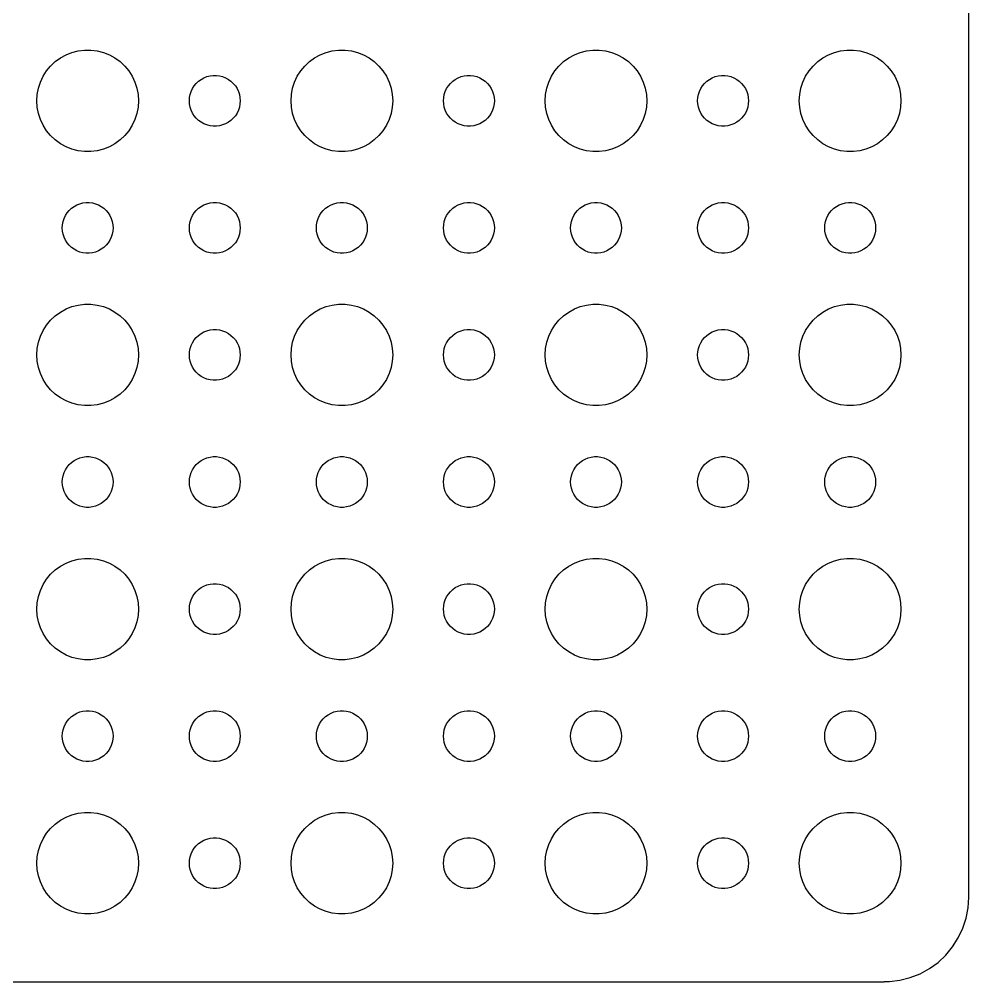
# Model space of a CAD drawing. Extents: x -52 to 52, y -59 to 59.
# Drawn here: x -4 to 52, y -59.5 to -2.7 of the extents above; entities that cross this region are included whole.
import ezdxf

# ---------------------------------------------------------------- set-up
doc = ezdxf.new("R2010")
doc.units = 0
doc.layers.get('0').update_dxf_attribs({"linetype": 'CONTINUOUS'})

msp = doc.modelspace()

# ---------------------------------------------------------------- linework, layer by layer
msp.add_lwpolyline([(-47, -59.497), (47, -59.497), (47, -59.4901), (47.314, -59.4901), (47.9369, -59.4114), (48.5451, -59.2553), (49.1289, -59.0241), (49.6791, -58.7216), (50.1871, -58.3526), (50.6448, -57.9227), (51.0451, -57.4389), (51.3815, -56.9088), (51.6489, -56.3406), (51.8429, -55.7434), (51.9606, -55.1267), (52, -54.5), (52, 54.5)])
for points in [[(-0.188372, -10.4941), (-0.562144, -10.4469), (-0.927051, -10.3532), (-1.27734, -10.2145), (-1.60748, -10.033), (-1.91227, -9.81154), (-2.18691, -9.55364), (-2.42705, -9.26336), (-2.62892, -8.94526), (-2.78933, -8.60437), (-2.90575, -8.24607), (-2.97634, -7.876), (-3, -7.5), (-2.97634, -7.124), (-2.90575, -6.75393), (-2.78933, -6.39563), (-2.62892, -6.05474), (-2.42705, -5.73664), (-2.18691, -5.44636), (-1.91227, -5.18846), (-1.60748, -4.96702), (-1.27734, -4.78552), (-0.927051, -4.64683), (-0.562144, -4.55314), (-0.188372, -4.50592), (0.188372, -4.50592), (0.562144, -4.55314), (0.927051, -4.64683), (1.27734, -4.78552), (1.60748, -4.96702), (1.91227, -5.18846), (2.18691, -5.44636), (2.42705, -5.73664), (2.62892, -6.05474), (2.78933, -6.39563), (2.90575, -6.75393), (2.97634, -7.124), (3, -7.5), (2.97634, -7.876), (2.90575, -8.24607), (2.78933, -8.60437), (2.62892, -8.94526), (2.42705, -9.26336), (2.18691, -9.55364), (1.91227, -9.81154), (1.60748, -10.033), (1.27734, -10.2145), (0.927051, -10.3532), (0.562144, -10.4469), (0.188372, -10.4941)], [(14.8116, -10.4941), (14.4379, -10.4469), (14.0729, -10.3532), (13.7227, -10.2145), (13.3925, -10.033), (13.0877, -9.81154), (12.8131, -9.55364), (12.5729, -9.26336), (12.3711, -8.94526), (12.2107, -8.60437), (12.0943, -8.24607), (12.0237, -7.876), (12, -7.5), (12.0237, -7.124), (12.0943, -6.75393), (12.2107, -6.39563), (12.3711, -6.05474), (12.5729, -5.73664), (12.8131, -5.44636), (13.0877, -5.18846), (13.3925, -4.96702), (13.7227, -4.78552), (14.0729, -4.64683), (14.4379, -4.55314), (14.8116, -4.50592), (15.1884, -4.50592), (15.5621, -4.55314), (15.9271, -4.64683), (16.2773, -4.78552), (16.6075, -4.96702), (16.9123, -5.18846), (17.1869, -5.44636), (17.4271, -5.73664), (17.6289, -6.05474), (17.7893, -6.39563), (17.9057, -6.75393), (17.9763, -7.124), (18, -7.5), (17.9763, -7.876), (17.9057, -8.24607), (17.7893, -8.60437), (17.6289, -8.94526), (17.4271, -9.26336), (17.1869, -9.55364), (16.9123, -9.81154), (16.6075, -10.033), (16.2773, -10.2145), (15.9271, -10.3532), (15.5621, -10.4469), (15.1884, -10.4941)], [(29.8116, -10.4941), (29.4379, -10.4469), (29.0729, -10.3532), (28.7227, -10.2145), (28.3925, -10.033), (28.0877, -9.81154), (27.8131, -9.55364), (27.5729, -9.26336), (27.3711, -8.94526), (27.2107, -8.60437), (27.0943, -8.24607), (27.0237, -7.876), (27, -7.5), (27.0237, -7.124), (27.0943, -6.75393), (27.2107, -6.39563), (27.3711, -6.05474), (27.5729, -5.73664), (27.8131, -5.44636), (28.0877, -5.18846), (28.3925, -4.96702), (28.7227, -4.78552), (29.0729, -4.64683), (29.4379, -4.55314), (29.8116, -4.50592), (30.1884, -4.50592), (30.5621, -4.55314), (30.9271, -4.64683), (31.2773, -4.78552), (31.6075, -4.96702), (31.9123, -5.18846), (32.1869, -5.44636), (32.4271, -5.73664), (32.6289, -6.05474), (32.7893, -6.39563), (32.9057, -6.75393), (32.9763, -7.124), (33, -7.5), (32.9763, -7.876), (32.9057, -8.24607), (32.7893, -8.60437), (32.6289, -8.94526), (32.4271, -9.26336), (32.1869, -9.55364), (31.9123, -9.81154), (31.6075, -10.033), (31.2773, -10.2145), (30.9271, -10.3532), (30.5621, -10.4469), (30.1884, -10.4941)], [(44.8116, -10.4941), (44.4379, -10.4469), (44.0729, -10.3532), (43.7227, -10.2145), (43.3925, -10.033), (43.0877, -9.81154), (42.8131, -9.55364), (42.5729, -9.26336), (42.3711, -8.94526), (42.2107, -8.60437), (42.0943, -8.24607), (42.0237, -7.876), (42, -7.5), (42.0237, -7.124), (42.0943, -6.75393), (42.2107, -6.39563), (42.3711, -6.05474), (42.5729, -5.73664), (42.8131, -5.44636), (43.0877, -5.18846), (43.3925, -4.96702), (43.7227, -4.78552), (44.0729, -4.64683), (44.4379, -4.55314), (44.8116, -4.50592), (45.1884, -4.50592), (45.5621, -4.55314), (45.9271, -4.64683), (46.2773, -4.78552), (46.6075, -4.96702), (46.9123, -5.18846), (47.1869, -5.44636), (47.4271, -5.73664), (47.6289, -6.05474), (47.7893, -6.39563), (47.9057, -6.75393), (47.9763, -7.124), (48, -7.5), (47.9763, -7.876), (47.9057, -8.24607), (47.7893, -8.60437), (47.6289, -8.94526), (47.4271, -9.26336), (47.1869, -9.55364), (46.9123, -9.81154), (46.6075, -10.033), (46.2773, -10.2145), (45.9271, -10.3532), (45.5621, -10.4469), (45.1884, -10.4941)], [(7.40581, -8.99704), (7.21893, -8.97343), (7.03647, -8.92658), (6.86133, -8.85724), (6.69626, -8.76649), (6.54386, -8.65577), (6.40655, -8.52682), (6.28647, -8.38168), (6.18554, -8.22263), (6.10534, -8.05219), (6.04713, -7.87303), (6.01183, -7.688), (6, -7.5), (6.01183, -7.312), (6.04713, -7.12697), (6.10534, -6.94781), (6.18554, -6.77737), (6.28647, -6.61832), (6.40655, -6.47318), (6.54386, -6.34423), (6.69626, -6.23351), (6.86133, -6.14276), (7.03647, -6.07342), (7.21893, -6.02657), (7.40581, -6.00296), (7.59419, -6.00296), (7.78107, -6.02657), (7.96353, -6.07342), (8.13867, -6.14276), (8.30374, -6.23351), (8.45614, -6.34423), (8.59345, -6.47318), (8.71353, -6.61832), (8.81446, -6.77737), (8.89466, -6.94781), (8.95287, -7.12697), (8.98817, -7.312), (9, -7.5), (8.98817, -7.688), (8.95287, -7.87303), (8.89466, -8.05219), (8.81446, -8.22263), (8.71353, -8.38168), (8.59345, -8.52682), (8.45614, -8.65577), (8.30374, -8.76649), (8.13867, -8.85724), (7.96353, -8.92658), (7.78107, -8.97343), (7.59419, -8.99704)], [(22.4058, -8.99704), (22.2189, -8.97343), (22.0365, -8.92658), (21.8613, -8.85724), (21.6963, -8.76649), (21.5439, -8.65577), (21.4065, -8.52682), (21.2865, -8.38168), (21.1855, -8.22263), (21.1053, -8.05219), (21.0471, -7.87303), (21.0118, -7.688), (21, -7.5), (21.0118, -7.312), (21.0471, -7.12697), (21.1053, -6.94781), (21.1855, -6.77737), (21.2865, -6.61832), (21.4065, -6.47318), (21.5439, -6.34423), (21.6963, -6.23351), (21.8613, -6.14276), (22.0365, -6.07342), (22.2189, -6.02657), (22.4058, -6.00296), (22.5942, -6.00296), (22.7811, -6.02657), (22.9635, -6.07342), (23.1387, -6.14276), (23.3037, -6.23351), (23.4561, -6.34423), (23.5935, -6.47318), (23.7135, -6.61832), (23.8145, -6.77737), (23.8947, -6.94781), (23.9529, -7.12697), (23.9882, -7.312), (24, -7.5), (23.9882, -7.688), (23.9529, -7.87303), (23.8947, -8.05219), (23.8145, -8.22263), (23.7135, -8.38168), (23.5935, -8.52682), (23.4561, -8.65577), (23.3037, -8.76649), (23.1387, -8.85724), (22.9635, -8.92658), (22.7811, -8.97343), (22.5942, -8.99704)], [(37.4058, -8.99704), (37.2189, -8.97343), (37.0365, -8.92658), (36.8613, -8.85724), (36.6963, -8.76649), (36.5439, -8.65577), (36.4065, -8.52682), (36.2865, -8.38168), (36.1855, -8.22263), (36.1053, -8.05219), (36.0471, -7.87303), (36.0118, -7.688), (36, -7.5), (36.0118, -7.312), (36.0471, -7.12697), (36.1053, -6.94781), (36.1855, -6.77737), (36.2865, -6.61832), (36.4065, -6.47318), (36.5439, -6.34423), (36.6963, -6.23351), (36.8613, -6.14276), (37.0365, -6.07342), (37.2189, -6.02657), (37.4058, -6.00296), (37.5942, -6.00296), (37.7811, -6.02657), (37.9635, -6.07342), (38.1387, -6.14276), (38.3037, -6.23351), (38.4561, -6.34423), (38.5935, -6.47318), (38.7135, -6.61832), (38.8145, -6.77737), (38.8947, -6.94781), (38.9529, -7.12697), (38.9882, -7.312), (39, -7.5), (38.9882, -7.688), (38.9529, -7.87303), (38.8947, -8.05219), (38.8145, -8.22263), (38.7135, -8.38168), (38.5935, -8.52682), (38.4561, -8.65577), (38.3037, -8.76649), (38.1387, -8.85724), (37.9635, -8.92658), (37.7811, -8.97343), (37.5942, -8.99704)], [(-0.094186, -16.497), (-0.281072, -16.4734), (-0.463525, -16.4266), (-0.638669, -16.3572), (-0.80374, -16.2665), (-0.956136, -16.1558), (-1.09345, -16.0268), (-1.21353, -15.8817), (-1.31446, -15.7226), (-1.39466, -15.5522), (-1.45287, -15.373), (-1.48817, -15.188), (-1.5, -15), (-1.48817, -14.812), (-1.45287, -14.627), (-1.39466, -14.4478), (-1.31446, -14.2774), (-1.21353, -14.1183), (-1.09345, -13.9732), (-0.956136, -13.8442), (-0.80374, -13.7335), (-0.638669, -13.6428), (-0.463525, -13.5734), (-0.281072, -13.5266), (-0.094186, -13.503), (0.094186, -13.503), (0.281072, -13.5266), (0.463525, -13.5734), (0.638669, -13.6428), (0.80374, -13.7335), (0.956136, -13.8442), (1.09345, -13.9732), (1.21353, -14.1183), (1.31446, -14.2774), (1.39466, -14.4478), (1.45287, -14.627), (1.48817, -14.812), (1.5, -15), (1.48817, -15.188), (1.45287, -15.373), (1.39466, -15.5522), (1.31446, -15.7226), (1.21353, -15.8817), (1.09345, -16.0268), (0.956136, -16.1558), (0.80374, -16.2665), (0.638669, -16.3572), (0.463525, -16.4266), (0.281072, -16.4734), (0.094186, -16.497)], [(7.40581, -16.497), (7.21893, -16.4734), (7.03647, -16.4266), (6.86133, -16.3572), (6.69626, -16.2665), (6.54386, -16.1558), (6.40655, -16.0268), (6.28647, -15.8817), (6.18554, -15.7226), (6.10534, -15.5522), (6.04713, -15.373), (6.01183, -15.188), (6, -15), (6.01183, -14.812), (6.04713, -14.627), (6.10534, -14.4478), (6.18554, -14.2774), (6.28647, -14.1183), (6.40655, -13.9732), (6.54386, -13.8442), (6.69626, -13.7335), (6.86133, -13.6428), (7.03647, -13.5734), (7.21893, -13.5266), (7.40581, -13.503), (7.59419, -13.503), (7.78107, -13.5266), (7.96353, -13.5734), (8.13867, -13.6428), (8.30374, -13.7335), (8.45614, -13.8442), (8.59345, -13.9732), (8.71353, -14.1183), (8.81446, -14.2774), (8.89466, -14.4478), (8.95287, -14.627), (8.98817, -14.812), (9, -15), (8.98817, -15.188), (8.95287, -15.373), (8.89466, -15.5522), (8.81446, -15.7226), (8.71353, -15.8817), (8.59345, -16.0268), (8.45614, -16.1558), (8.30374, -16.2665), (8.13867, -16.3572), (7.96353, -16.4266), (7.78107, -16.4734), (7.59419, -16.497)], [(14.9058, -16.497), (14.7189, -16.4734), (14.5365, -16.4266), (14.3613, -16.3572), (14.1963, -16.2665), (14.0439, -16.1558), (13.9065, -16.0268), (13.7865, -15.8817), (13.6855, -15.7226), (13.6053, -15.5522), (13.5471, -15.373), (13.5118, -15.188), (13.5, -15), (13.5118, -14.812), (13.5471, -14.627), (13.6053, -14.4478), (13.6855, -14.2774), (13.7865, -14.1183), (13.9065, -13.9732), (14.0439, -13.8442), (14.1963, -13.7335), (14.3613, -13.6428), (14.5365, -13.5734), (14.7189, -13.5266), (14.9058, -13.503), (15.0942, -13.503), (15.2811, -13.5266), (15.4635, -13.5734), (15.6387, -13.6428), (15.8037, -13.7335), (15.9561, -13.8442), (16.0935, -13.9732), (16.2135, -14.1183), (16.3145, -14.2774), (16.3947, -14.4478), (16.4529, -14.627), (16.4882, -14.812), (16.5, -15), (16.4882, -15.188), (16.4529, -15.373), (16.3947, -15.5522), (16.3145, -15.7226), (16.2135, -15.8817), (16.0935, -16.0268), (15.9561, -16.1558), (15.8037, -16.2665), (15.6387, -16.3572), (15.4635, -16.4266), (15.2811, -16.4734), (15.0942, -16.497)], [(22.4058, -16.497), (22.2189, -16.4734), (22.0365, -16.4266), (21.8613, -16.3572), (21.6963, -16.2665), (21.5439, -16.1558), (21.4065, -16.0268), (21.2865, -15.8817), (21.1855, -15.7226), (21.1053, -15.5522), (21.0471, -15.373), (21.0118, -15.188), (21, -15), (21.0118, -14.812), (21.0471, -14.627), (21.1053, -14.4478), (21.1855, -14.2774), (21.2865, -14.1183), (21.4065, -13.9732), (21.5439, -13.8442), (21.6963, -13.7335), (21.8613, -13.6428), (22.0365, -13.5734), (22.2189, -13.5266), (22.4058, -13.503), (22.5942, -13.503), (22.7811, -13.5266), (22.9635, -13.5734), (23.1387, -13.6428), (23.3037, -13.7335), (23.4561, -13.8442), (23.5935, -13.9732), (23.7135, -14.1183), (23.8145, -14.2774), (23.8947, -14.4478), (23.9529, -14.627), (23.9882, -14.812), (24, -15), (23.9882, -15.188), (23.9529, -15.373), (23.8947, -15.5522), (23.8145, -15.7226), (23.7135, -15.8817), (23.5935, -16.0268), (23.4561, -16.1558), (23.3037, -16.2665), (23.1387, -16.3572), (22.9635, -16.4266), (22.7811, -16.4734), (22.5942, -16.497)], [(29.9058, -16.497), (29.7189, -16.4734), (29.5365, -16.4266), (29.3613, -16.3572), (29.1963, -16.2665), (29.0439, -16.1558), (28.9065, -16.0268), (28.7865, -15.8817), (28.6855, -15.7226), (28.6053, -15.5522), (28.5471, -15.373), (28.5118, -15.188), (28.5, -15), (28.5118, -14.812), (28.5471, -14.627), (28.6053, -14.4478), (28.6855, -14.2774), (28.7865, -14.1183), (28.9065, -13.9732), (29.0439, -13.8442), (29.1963, -13.7335), (29.3613, -13.6428), (29.5365, -13.5734), (29.7189, -13.5266), (29.9058, -13.503), (30.0942, -13.503), (30.2811, -13.5266), (30.4635, -13.5734), (30.6387, -13.6428), (30.8037, -13.7335), (30.9561, -13.8442), (31.0935, -13.9732), (31.2135, -14.1183), (31.3145, -14.2774), (31.3947, -14.4478), (31.4529, -14.627), (31.4882, -14.812), (31.5, -15), (31.4882, -15.188), (31.4529, -15.373), (31.3947, -15.5522), (31.3145, -15.7226), (31.2135, -15.8817), (31.0935, -16.0268), (30.9561, -16.1558), (30.8037, -16.2665), (30.6387, -16.3572), (30.4635, -16.4266), (30.2811, -16.4734), (30.0942, -16.497)], [(37.4058, -16.497), (37.2189, -16.4734), (37.0365, -16.4266), (36.8613, -16.3572), (36.6963, -16.2665), (36.5439, -16.1558), (36.4065, -16.0268), (36.2865, -15.8817), (36.1855, -15.7226), (36.1053, -15.5522), (36.0471, -15.373), (36.0118, -15.188), (36, -15), (36.0118, -14.812), (36.0471, -14.627), (36.1053, -14.4478), (36.1855, -14.2774), (36.2865, -14.1183), (36.4065, -13.9732), (36.5439, -13.8442), (36.6963, -13.7335), (36.8613, -13.6428), (37.0365, -13.5734), (37.2189, -13.5266), (37.4058, -13.503), (37.5942, -13.503), (37.7811, -13.5266), (37.9635, -13.5734), (38.1387, -13.6428), (38.3037, -13.7335), (38.4561, -13.8442), (38.5935, -13.9732), (38.7135, -14.1183), (38.8145, -14.2774), (38.8947, -14.4478), (38.9529, -14.627), (38.9882, -14.812), (39, -15), (38.9882, -15.188), (38.9529, -15.373), (38.8947, -15.5522), (38.8145, -15.7226), (38.7135, -15.8817), (38.5935, -16.0268), (38.4561, -16.1558), (38.3037, -16.2665), (38.1387, -16.3572), (37.9635, -16.4266), (37.7811, -16.4734), (37.5942, -16.497)], [(44.9058, -16.497), (44.7189, -16.4734), (44.5365, -16.4266), (44.3613, -16.3572), (44.1963, -16.2665), (44.0439, -16.1558), (43.9065, -16.0268), (43.7865, -15.8817), (43.6855, -15.7226), (43.6053, -15.5522), (43.5471, -15.373), (43.5118, -15.188), (43.5, -15), (43.5118, -14.812), (43.5471, -14.627), (43.6053, -14.4478), (43.6855, -14.2774), (43.7865, -14.1183), (43.9065, -13.9732), (44.0439, -13.8442), (44.1963, -13.7335), (44.3613, -13.6428), (44.5365, -13.5734), (44.7189, -13.5266), (44.9058, -13.503), (45.0942, -13.503), (45.2811, -13.5266), (45.4635, -13.5734), (45.6387, -13.6428), (45.8037, -13.7335), (45.9561, -13.8442), (46.0935, -13.9732), (46.2135, -14.1183), (46.3145, -14.2774), (46.3947, -14.4478), (46.4529, -14.627), (46.4882, -14.812), (46.5, -15), (46.4882, -15.188), (46.4529, -15.373), (46.3947, -15.5522), (46.3145, -15.7226), (46.2135, -15.8817), (46.0935, -16.0268), (45.9561, -16.1558), (45.8037, -16.2665), (45.6387, -16.3572), (45.4635, -16.4266), (45.2811, -16.4734), (45.0942, -16.497)], [(-0.188372, -25.4941), (-0.562144, -25.4469), (-0.927051, -25.3532), (-1.27734, -25.2145), (-1.60748, -25.033), (-1.91227, -24.8115), (-2.18691, -24.5536), (-2.42705, -24.2634), (-2.62892, -23.9453), (-2.78933, -23.6044), (-2.90575, -23.2461), (-2.97634, -22.876), (-3, -22.5), (-2.97634, -22.124), (-2.90575, -21.7539), (-2.78933, -21.3956), (-2.62892, -21.0547), (-2.42705, -20.7366), (-2.18691, -20.4464), (-1.91227, -20.1885), (-1.60748, -19.967), (-1.27734, -19.7855), (-0.927051, -19.6468), (-0.562144, -19.5531), (-0.188372, -19.5059), (0.188372, -19.5059), (0.562144, -19.5531), (0.927051, -19.6468), (1.27734, -19.7855), (1.60748, -19.967), (1.91227, -20.1885), (2.18691, -20.4464), (2.42705, -20.7366), (2.62892, -21.0547), (2.78933, -21.3956), (2.90575, -21.7539), (2.97634, -22.124), (3, -22.5), (2.97634, -22.876), (2.90575, -23.2461), (2.78933, -23.6044), (2.62892, -23.9453), (2.42705, -24.2634), (2.18691, -24.5536), (1.91227, -24.8115), (1.60748, -25.033), (1.27734, -25.2145), (0.927051, -25.3532), (0.562144, -25.4469), (0.188372, -25.4941)], [(14.8116, -25.4941), (14.4379, -25.4469), (14.0729, -25.3532), (13.7227, -25.2145), (13.3925, -25.033), (13.0877, -24.8115), (12.8131, -24.5536), (12.5729, -24.2634), (12.3711, -23.9453), (12.2107, -23.6044), (12.0943, -23.2461), (12.0237, -22.876), (12, -22.5), (12.0237, -22.124), (12.0943, -21.7539), (12.2107, -21.3956), (12.3711, -21.0547), (12.5729, -20.7366), (12.8131, -20.4464), (13.0877, -20.1885), (13.3925, -19.967), (13.7227, -19.7855), (14.0729, -19.6468), (14.4379, -19.5531), (14.8116, -19.5059), (15.1884, -19.5059), (15.5621, -19.5531), (15.9271, -19.6468), (16.2773, -19.7855), (16.6075, -19.967), (16.9123, -20.1885), (17.1869, -20.4464), (17.4271, -20.7366), (17.6289, -21.0547), (17.7893, -21.3956), (17.9057, -21.7539), (17.9763, -22.124), (18, -22.5), (17.9763, -22.876), (17.9057, -23.2461), (17.7893, -23.6044), (17.6289, -23.9453), (17.4271, -24.2634), (17.1869, -24.5536), (16.9123, -24.8115), (16.6075, -25.033), (16.2773, -25.2145), (15.9271, -25.3532), (15.5621, -25.4469), (15.1884, -25.4941)], [(29.8116, -25.4941), (29.4379, -25.4469), (29.0729, -25.3532), (28.7227, -25.2145), (28.3925, -25.033), (28.0877, -24.8115), (27.8131, -24.5536), (27.5729, -24.2634), (27.3711, -23.9453), (27.2107, -23.6044), (27.0943, -23.2461), (27.0237, -22.876), (27, -22.5), (27.0237, -22.124), (27.0943, -21.7539), (27.2107, -21.3956), (27.3711, -21.0547), (27.5729, -20.7366), (27.8131, -20.4464), (28.0877, -20.1885), (28.3925, -19.967), (28.7227, -19.7855), (29.0729, -19.6468), (29.4379, -19.5531), (29.8116, -19.5059), (30.1884, -19.5059), (30.5621, -19.5531), (30.9271, -19.6468), (31.2773, -19.7855), (31.6075, -19.967), (31.9123, -20.1885), (32.1869, -20.4464), (32.4271, -20.7366), (32.6289, -21.0547), (32.7893, -21.3956), (32.9057, -21.7539), (32.9763, -22.124), (33, -22.5), (32.9763, -22.876), (32.9057, -23.2461), (32.7893, -23.6044), (32.6289, -23.9453), (32.4271, -24.2634), (32.1869, -24.5536), (31.9123, -24.8115), (31.6075, -25.033), (31.2773, -25.2145), (30.9271, -25.3532), (30.5621, -25.4469), (30.1884, -25.4941)], [(44.8116, -25.4941), (44.4379, -25.4469), (44.0729, -25.3532), (43.7227, -25.2145), (43.3925, -25.033), (43.0877, -24.8115), (42.8131, -24.5536), (42.5729, -24.2634), (42.3711, -23.9453), (42.2107, -23.6044), (42.0943, -23.2461), (42.0237, -22.876), (42, -22.5), (42.0237, -22.124), (42.0943, -21.7539), (42.2107, -21.3956), (42.3711, -21.0547), (42.5729, -20.7366), (42.8131, -20.4464), (43.0877, -20.1885), (43.3925, -19.967), (43.7227, -19.7855), (44.0729, -19.6468), (44.4379, -19.5531), (44.8116, -19.5059), (45.1884, -19.5059), (45.5621, -19.5531), (45.9271, -19.6468), (46.2773, -19.7855), (46.6075, -19.967), (46.9123, -20.1885), (47.1869, -20.4464), (47.4271, -20.7366), (47.6289, -21.0547), (47.7893, -21.3956), (47.9057, -21.7539), (47.9763, -22.124), (48, -22.5), (47.9763, -22.876), (47.9057, -23.2461), (47.7893, -23.6044), (47.6289, -23.9453), (47.4271, -24.2634), (47.1869, -24.5536), (46.9123, -24.8115), (46.6075, -25.033), (46.2773, -25.2145), (45.9271, -25.3532), (45.5621, -25.4469), (45.1884, -25.4941)], [(7.40581, -23.997), (7.21893, -23.9734), (7.03647, -23.9266), (6.86133, -23.8572), (6.69626, -23.7665), (6.54386, -23.6558), (6.40655, -23.5268), (6.28647, -23.3817), (6.18554, -23.2226), (6.10534, -23.0522), (6.04713, -22.873), (6.01183, -22.688), (6, -22.5), (6.01183, -22.312), (6.04713, -22.127), (6.10534, -21.9478), (6.18554, -21.7774), (6.28647, -21.6183), (6.40655, -21.4732), (6.54386, -21.3442), (6.69626, -21.2335), (6.86133, -21.1428), (7.03647, -21.0734), (7.21893, -21.0266), (7.40581, -21.003), (7.59419, -21.003), (7.78107, -21.0266), (7.96353, -21.0734), (8.13867, -21.1428), (8.30374, -21.2335), (8.45614, -21.3442), (8.59345, -21.4732), (8.71353, -21.6183), (8.81446, -21.7774), (8.89466, -21.9478), (8.95287, -22.127), (8.98817, -22.312), (9, -22.5), (8.98817, -22.688), (8.95287, -22.873), (8.89466, -23.0522), (8.81446, -23.2226), (8.71353, -23.3817), (8.59345, -23.5268), (8.45614, -23.6558), (8.30374, -23.7665), (8.13867, -23.8572), (7.96353, -23.9266), (7.78107, -23.9734), (7.59419, -23.997)], [(22.4058, -23.997), (22.2189, -23.9734), (22.0365, -23.9266), (21.8613, -23.8572), (21.6963, -23.7665), (21.5439, -23.6558), (21.4065, -23.5268), (21.2865, -23.3817), (21.1855, -23.2226), (21.1053, -23.0522), (21.0471, -22.873), (21.0118, -22.688), (21, -22.5), (21.0118, -22.312), (21.0471, -22.127), (21.1053, -21.9478), (21.1855, -21.7774), (21.2865, -21.6183), (21.4065, -21.4732), (21.5439, -21.3442), (21.6963, -21.2335), (21.8613, -21.1428), (22.0365, -21.0734), (22.2189, -21.0266), (22.4058, -21.003), (22.5942, -21.003), (22.7811, -21.0266), (22.9635, -21.0734), (23.1387, -21.1428), (23.3037, -21.2335), (23.4561, -21.3442), (23.5935, -21.4732), (23.7135, -21.6183), (23.8145, -21.7774), (23.8947, -21.9478), (23.9529, -22.127), (23.9882, -22.312), (24, -22.5), (23.9882, -22.688), (23.9529, -22.873), (23.8947, -23.0522), (23.8145, -23.2226), (23.7135, -23.3817), (23.5935, -23.5268), (23.4561, -23.6558), (23.3037, -23.7665), (23.1387, -23.8572), (22.9635, -23.9266), (22.7811, -23.9734), (22.5942, -23.997)], [(37.4058, -23.997), (37.2189, -23.9734), (37.0365, -23.9266), (36.8613, -23.8572), (36.6963, -23.7665), (36.5439, -23.6558), (36.4065, -23.5268), (36.2865, -23.3817), (36.1855, -23.2226), (36.1053, -23.0522), (36.0471, -22.873), (36.0118, -22.688), (36, -22.5), (36.0118, -22.312), (36.0471, -22.127), (36.1053, -21.9478), (36.1855, -21.7774), (36.2865, -21.6183), (36.4065, -21.4732), (36.5439, -21.3442), (36.6963, -21.2335), (36.8613, -21.1428), (37.0365, -21.0734), (37.2189, -21.0266), (37.4058, -21.003), (37.5942, -21.003), (37.7811, -21.0266), (37.9635, -21.0734), (38.1387, -21.1428), (38.3037, -21.2335), (38.4561, -21.3442), (38.5935, -21.4732), (38.7135, -21.6183), (38.8145, -21.7774), (38.8947, -21.9478), (38.9529, -22.127), (38.9882, -22.312), (39, -22.5), (38.9882, -22.688), (38.9529, -22.873), (38.8947, -23.0522), (38.8145, -23.2226), (38.7135, -23.3817), (38.5935, -23.5268), (38.4561, -23.6558), (38.3037, -23.7665), (38.1387, -23.8572), (37.9635, -23.9266), (37.7811, -23.9734), (37.5942, -23.997)], [(-0.094186, -31.497), (-0.281072, -31.4734), (-0.463525, -31.4266), (-0.638669, -31.3572), (-0.80374, -31.2665), (-0.956136, -31.1558), (-1.09345, -31.0268), (-1.21353, -30.8817), (-1.31446, -30.7226), (-1.39466, -30.5522), (-1.45287, -30.373), (-1.48817, -30.188), (-1.5, -30), (-1.48817, -29.812), (-1.45287, -29.627), (-1.39466, -29.4478), (-1.31446, -29.2774), (-1.21353, -29.1183), (-1.09345, -28.9732), (-0.956136, -28.8442), (-0.80374, -28.7335), (-0.638669, -28.6428), (-0.463525, -28.5734), (-0.281072, -28.5266), (-0.094186, -28.503), (0.094186, -28.503), (0.281072, -28.5266), (0.463525, -28.5734), (0.638669, -28.6428), (0.80374, -28.7335), (0.956136, -28.8442), (1.09345, -28.9732), (1.21353, -29.1183), (1.31446, -29.2774), (1.39466, -29.4478), (1.45287, -29.627), (1.48817, -29.812), (1.5, -30), (1.48817, -30.188), (1.45287, -30.373), (1.39466, -30.5522), (1.31446, -30.7226), (1.21353, -30.8817), (1.09345, -31.0268), (0.956136, -31.1558), (0.80374, -31.2665), (0.638669, -31.3572), (0.463525, -31.4266), (0.281072, -31.4734), (0.094186, -31.497)], [(7.40581, -31.497), (7.21893, -31.4734), (7.03647, -31.4266), (6.86133, -31.3572), (6.69626, -31.2665), (6.54386, -31.1558), (6.40655, -31.0268), (6.28647, -30.8817), (6.18554, -30.7226), (6.10534, -30.5522), (6.04713, -30.373), (6.01183, -30.188), (6, -30), (6.01183, -29.812), (6.04713, -29.627), (6.10534, -29.4478), (6.18554, -29.2774), (6.28647, -29.1183), (6.40655, -28.9732), (6.54386, -28.8442), (6.69626, -28.7335), (6.86133, -28.6428), (7.03647, -28.5734), (7.21893, -28.5266), (7.40581, -28.503), (7.59419, -28.503), (7.78107, -28.5266), (7.96353, -28.5734), (8.13867, -28.6428), (8.30374, -28.7335), (8.45614, -28.8442), (8.59345, -28.9732), (8.71353, -29.1183), (8.81446, -29.2774), (8.89466, -29.4478), (8.95287, -29.627), (8.98817, -29.812), (9, -30), (8.98817, -30.188), (8.95287, -30.373), (8.89466, -30.5522), (8.81446, -30.7226), (8.71353, -30.8817), (8.59345, -31.0268), (8.45614, -31.1558), (8.30374, -31.2665), (8.13867, -31.3572), (7.96353, -31.4266), (7.78107, -31.4734), (7.59419, -31.497)], [(14.9058, -31.497), (14.7189, -31.4734), (14.5365, -31.4266), (14.3613, -31.3572), (14.1963, -31.2665), (14.0439, -31.1558), (13.9065, -31.0268), (13.7865, -30.8817), (13.6855, -30.7226), (13.6053, -30.5522), (13.5471, -30.373), (13.5118, -30.188), (13.5, -30), (13.5118, -29.812), (13.5471, -29.627), (13.6053, -29.4478), (13.6855, -29.2774), (13.7865, -29.1183), (13.9065, -28.9732), (14.0439, -28.8442), (14.1963, -28.7335), (14.3613, -28.6428), (14.5365, -28.5734), (14.7189, -28.5266), (14.9058, -28.503), (15.0942, -28.503), (15.2811, -28.5266), (15.4635, -28.5734), (15.6387, -28.6428), (15.8037, -28.7335), (15.9561, -28.8442), (16.0935, -28.9732), (16.2135, -29.1183), (16.3145, -29.2774), (16.3947, -29.4478), (16.4529, -29.627), (16.4882, -29.812), (16.5, -30), (16.4882, -30.188), (16.4529, -30.373), (16.3947, -30.5522), (16.3145, -30.7226), (16.2135, -30.8817), (16.0935, -31.0268), (15.9561, -31.1558), (15.8037, -31.2665), (15.6387, -31.3572), (15.4635, -31.4266), (15.2811, -31.4734), (15.0942, -31.497)], [(22.4058, -31.497), (22.2189, -31.4734), (22.0365, -31.4266), (21.8613, -31.3572), (21.6963, -31.2665), (21.5439, -31.1558), (21.4065, -31.0268), (21.2865, -30.8817), (21.1855, -30.7226), (21.1053, -30.5522), (21.0471, -30.373), (21.0118, -30.188), (21, -30), (21.0118, -29.812), (21.0471, -29.627), (21.1053, -29.4478), (21.1855, -29.2774), (21.2865, -29.1183), (21.4065, -28.9732), (21.5439, -28.8442), (21.6963, -28.7335), (21.8613, -28.6428), (22.0365, -28.5734), (22.2189, -28.5266), (22.4058, -28.503), (22.5942, -28.503), (22.7811, -28.5266), (22.9635, -28.5734), (23.1387, -28.6428), (23.3037, -28.7335), (23.4561, -28.8442), (23.5935, -28.9732), (23.7135, -29.1183), (23.8145, -29.2774), (23.8947, -29.4478), (23.9529, -29.627), (23.9882, -29.812), (24, -30), (23.9882, -30.188), (23.9529, -30.373), (23.8947, -30.5522), (23.8145, -30.7226), (23.7135, -30.8817), (23.5935, -31.0268), (23.4561, -31.1558), (23.3037, -31.2665), (23.1387, -31.3572), (22.9635, -31.4266), (22.7811, -31.4734), (22.5942, -31.497)], [(29.9058, -31.497), (29.7189, -31.4734), (29.5365, -31.4266), (29.3613, -31.3572), (29.1963, -31.2665), (29.0439, -31.1558), (28.9065, -31.0268), (28.7865, -30.8817), (28.6855, -30.7226), (28.6053, -30.5522), (28.5471, -30.373), (28.5118, -30.188), (28.5, -30), (28.5118, -29.812), (28.5471, -29.627), (28.6053, -29.4478), (28.6855, -29.2774), (28.7865, -29.1183), (28.9065, -28.9732), (29.0439, -28.8442), (29.1963, -28.7335), (29.3613, -28.6428), (29.5365, -28.5734), (29.7189, -28.5266), (29.9058, -28.503), (30.0942, -28.503), (30.2811, -28.5266), (30.4635, -28.5734), (30.6387, -28.6428), (30.8037, -28.7335), (30.9561, -28.8442), (31.0935, -28.9732), (31.2135, -29.1183), (31.3145, -29.2774), (31.3947, -29.4478), (31.4529, -29.627), (31.4882, -29.812), (31.5, -30), (31.4882, -30.188), (31.4529, -30.373), (31.3947, -30.5522), (31.3145, -30.7226), (31.2135, -30.8817), (31.0935, -31.0268), (30.9561, -31.1558), (30.8037, -31.2665), (30.6387, -31.3572), (30.4635, -31.4266), (30.2811, -31.4734), (30.0942, -31.497)], [(37.4058, -31.497), (37.2189, -31.4734), (37.0365, -31.4266), (36.8613, -31.3572), (36.6963, -31.2665), (36.5439, -31.1558), (36.4065, -31.0268), (36.2865, -30.8817), (36.1855, -30.7226), (36.1053, -30.5522), (36.0471, -30.373), (36.0118, -30.188), (36, -30), (36.0118, -29.812), (36.0471, -29.627), (36.1053, -29.4478), (36.1855, -29.2774), (36.2865, -29.1183), (36.4065, -28.9732), (36.5439, -28.8442), (36.6963, -28.7335), (36.8613, -28.6428), (37.0365, -28.5734), (37.2189, -28.5266), (37.4058, -28.503), (37.5942, -28.503), (37.7811, -28.5266), (37.9635, -28.5734), (38.1387, -28.6428), (38.3037, -28.7335), (38.4561, -28.8442), (38.5935, -28.9732), (38.7135, -29.1183), (38.8145, -29.2774), (38.8947, -29.4478), (38.9529, -29.627), (38.9882, -29.812), (39, -30), (38.9882, -30.188), (38.9529, -30.373), (38.8947, -30.5522), (38.8145, -30.7226), (38.7135, -30.8817), (38.5935, -31.0268), (38.4561, -31.1558), (38.3037, -31.2665), (38.1387, -31.3572), (37.9635, -31.4266), (37.7811, -31.4734), (37.5942, -31.497)], [(44.9058, -31.497), (44.7189, -31.4734), (44.5365, -31.4266), (44.3613, -31.3572), (44.1963, -31.2665), (44.0439, -31.1558), (43.9065, -31.0268), (43.7865, -30.8817), (43.6855, -30.7226), (43.6053, -30.5522), (43.5471, -30.373), (43.5118, -30.188), (43.5, -30), (43.5118, -29.812), (43.5471, -29.627), (43.6053, -29.4478), (43.6855, -29.2774), (43.7865, -29.1183), (43.9065, -28.9732), (44.0439, -28.8442), (44.1963, -28.7335), (44.3613, -28.6428), (44.5365, -28.5734), (44.7189, -28.5266), (44.9058, -28.503), (45.0942, -28.503), (45.2811, -28.5266), (45.4635, -28.5734), (45.6387, -28.6428), (45.8037, -28.7335), (45.9561, -28.8442), (46.0935, -28.9732), (46.2135, -29.1183), (46.3145, -29.2774), (46.3947, -29.4478), (46.4529, -29.627), (46.4882, -29.812), (46.5, -30), (46.4882, -30.188), (46.4529, -30.373), (46.3947, -30.5522), (46.3145, -30.7226), (46.2135, -30.8817), (46.0935, -31.0268), (45.9561, -31.1558), (45.8037, -31.2665), (45.6387, -31.3572), (45.4635, -31.4266), (45.2811, -31.4734), (45.0942, -31.497)], [(-0.188372, -40.4941), (-0.562144, -40.4469), (-0.927051, -40.3532), (-1.27734, -40.2145), (-1.60748, -40.033), (-1.91227, -39.8115), (-2.18691, -39.5536), (-2.42705, -39.2634), (-2.62892, -38.9453), (-2.78933, -38.6044), (-2.90575, -38.2461), (-2.97634, -37.876), (-3, -37.5), (-2.97634, -37.124), (-2.90575, -36.7539), (-2.78933, -36.3956), (-2.62892, -36.0547), (-2.42705, -35.7366), (-2.18691, -35.4464), (-1.91227, -35.1885), (-1.60748, -34.967), (-1.27734, -34.7855), (-0.927051, -34.6468), (-0.562144, -34.5531), (-0.188372, -34.5059), (0.188372, -34.5059), (0.562144, -34.5531), (0.927051, -34.6468), (1.27734, -34.7855), (1.60748, -34.967), (1.91227, -35.1885), (2.18691, -35.4464), (2.42705, -35.7366), (2.62892, -36.0547), (2.78933, -36.3956), (2.90575, -36.7539), (2.97634, -37.124), (3, -37.5), (2.97634, -37.876), (2.90575, -38.2461), (2.78933, -38.6044), (2.62892, -38.9453), (2.42705, -39.2634), (2.18691, -39.5536), (1.91227, -39.8115), (1.60748, -40.033), (1.27734, -40.2145), (0.927051, -40.3532), (0.562144, -40.4469), (0.188372, -40.4941)], [(14.8116, -40.4941), (14.4379, -40.4469), (14.0729, -40.3532), (13.7227, -40.2145), (13.3925, -40.033), (13.0877, -39.8115), (12.8131, -39.5536), (12.5729, -39.2634), (12.3711, -38.9453), (12.2107, -38.6044), (12.0943, -38.2461), (12.0237, -37.876), (12, -37.5), (12.0237, -37.124), (12.0943, -36.7539), (12.2107, -36.3956), (12.3711, -36.0547), (12.5729, -35.7366), (12.8131, -35.4464), (13.0877, -35.1885), (13.3925, -34.967), (13.7227, -34.7855), (14.0729, -34.6468), (14.4379, -34.5531), (14.8116, -34.5059), (15.1884, -34.5059), (15.5621, -34.5531), (15.9271, -34.6468), (16.2773, -34.7855), (16.6075, -34.967), (16.9123, -35.1885), (17.1869, -35.4464), (17.4271, -35.7366), (17.6289, -36.0547), (17.7893, -36.3956), (17.9057, -36.7539), (17.9763, -37.124), (18, -37.5), (17.9763, -37.876), (17.9057, -38.2461), (17.7893, -38.6044), (17.6289, -38.9453), (17.4271, -39.2634), (17.1869, -39.5536), (16.9123, -39.8115), (16.6075, -40.033), (16.2773, -40.2145), (15.9271, -40.3532), (15.5621, -40.4469), (15.1884, -40.4941)], [(29.8116, -40.4941), (29.4379, -40.4469), (29.0729, -40.3532), (28.7227, -40.2145), (28.3925, -40.033), (28.0877, -39.8115), (27.8131, -39.5536), (27.5729, -39.2634), (27.3711, -38.9453), (27.2107, -38.6044), (27.0943, -38.2461), (27.0237, -37.876), (27, -37.5), (27.0237, -37.124), (27.0943, -36.7539), (27.2107, -36.3956), (27.3711, -36.0547), (27.5729, -35.7366), (27.8131, -35.4464), (28.0877, -35.1885), (28.3925, -34.967), (28.7227, -34.7855), (29.0729, -34.6468), (29.4379, -34.5531), (29.8116, -34.5059), (30.1884, -34.5059), (30.5621, -34.5531), (30.9271, -34.6468), (31.2773, -34.7855), (31.6075, -34.967), (31.9123, -35.1885), (32.1869, -35.4464), (32.4271, -35.7366), (32.6289, -36.0547), (32.7893, -36.3956), (32.9057, -36.7539), (32.9763, -37.124), (33, -37.5), (32.9763, -37.876), (32.9057, -38.2461), (32.7893, -38.6044), (32.6289, -38.9453), (32.4271, -39.2634), (32.1869, -39.5536), (31.9123, -39.8115), (31.6075, -40.033), (31.2773, -40.2145), (30.9271, -40.3532), (30.5621, -40.4469), (30.1884, -40.4941)], [(44.8116, -40.4941), (44.4379, -40.4469), (44.0729, -40.3532), (43.7227, -40.2145), (43.3925, -40.033), (43.0877, -39.8115), (42.8131, -39.5536), (42.5729, -39.2634), (42.3711, -38.9453), (42.2107, -38.6044), (42.0943, -38.2461), (42.0237, -37.876), (42, -37.5), (42.0237, -37.124), (42.0943, -36.7539), (42.2107, -36.3956), (42.3711, -36.0547), (42.5729, -35.7366), (42.8131, -35.4464), (43.0877, -35.1885), (43.3925, -34.967), (43.7227, -34.7855), (44.0729, -34.6468), (44.4379, -34.5531), (44.8116, -34.5059), (45.1884, -34.5059), (45.5621, -34.5531), (45.9271, -34.6468), (46.2773, -34.7855), (46.6075, -34.967), (46.9123, -35.1885), (47.1869, -35.4464), (47.4271, -35.7366), (47.6289, -36.0547), (47.7893, -36.3956), (47.9057, -36.7539), (47.9763, -37.124), (48, -37.5), (47.9763, -37.876), (47.9057, -38.2461), (47.7893, -38.6044), (47.6289, -38.9453), (47.4271, -39.2634), (47.1869, -39.5536), (46.9123, -39.8115), (46.6075, -40.033), (46.2773, -40.2145), (45.9271, -40.3532), (45.5621, -40.4469), (45.1884, -40.4941)], [(7.40581, -38.997), (7.21893, -38.9734), (7.03647, -38.9266), (6.86133, -38.8572), (6.69626, -38.7665), (6.54386, -38.6558), (6.40655, -38.5268), (6.28647, -38.3817), (6.18554, -38.2226), (6.10534, -38.0522), (6.04713, -37.873), (6.01183, -37.688), (6, -37.5), (6.01183, -37.312), (6.04713, -37.127), (6.10534, -36.9478), (6.18554, -36.7774), (6.28647, -36.6183), (6.40655, -36.4732), (6.54386, -36.3442), (6.69626, -36.2335), (6.86133, -36.1428), (7.03647, -36.0734), (7.21893, -36.0266), (7.40581, -36.003), (7.59419, -36.003), (7.78107, -36.0266), (7.96353, -36.0734), (8.13867, -36.1428), (8.30374, -36.2335), (8.45614, -36.3442), (8.59345, -36.4732), (8.71353, -36.6183), (8.81446, -36.7774), (8.89466, -36.9478), (8.95287, -37.127), (8.98817, -37.312), (9, -37.5), (8.98817, -37.688), (8.95287, -37.873), (8.89466, -38.0522), (8.81446, -38.2226), (8.71353, -38.3817), (8.59345, -38.5268), (8.45614, -38.6558), (8.30374, -38.7665), (8.13867, -38.8572), (7.96353, -38.9266), (7.78107, -38.9734), (7.59419, -38.997)], [(22.4058, -38.997), (22.2189, -38.9734), (22.0365, -38.9266), (21.8613, -38.8572), (21.6963, -38.7665), (21.5439, -38.6558), (21.4065, -38.5268), (21.2865, -38.3817), (21.1855, -38.2226), (21.1053, -38.0522), (21.0471, -37.873), (21.0118, -37.688), (21, -37.5), (21.0118, -37.312), (21.0471, -37.127), (21.1053, -36.9478), (21.1855, -36.7774), (21.2865, -36.6183), (21.4065, -36.4732), (21.5439, -36.3442), (21.6963, -36.2335), (21.8613, -36.1428), (22.0365, -36.0734), (22.2189, -36.0266), (22.4058, -36.003), (22.5942, -36.003), (22.7811, -36.0266), (22.9635, -36.0734), (23.1387, -36.1428), (23.3037, -36.2335), (23.4561, -36.3442), (23.5935, -36.4732), (23.7135, -36.6183), (23.8145, -36.7774), (23.8947, -36.9478), (23.9529, -37.127), (23.9882, -37.312), (24, -37.5), (23.9882, -37.688), (23.9529, -37.873), (23.8947, -38.0522), (23.8145, -38.2226), (23.7135, -38.3817), (23.5935, -38.5268), (23.4561, -38.6558), (23.3037, -38.7665), (23.1387, -38.8572), (22.9635, -38.9266), (22.7811, -38.9734), (22.5942, -38.997)], [(37.4058, -38.997), (37.2189, -38.9734), (37.0365, -38.9266), (36.8613, -38.8572), (36.6963, -38.7665), (36.5439, -38.6558), (36.4065, -38.5268), (36.2865, -38.3817), (36.1855, -38.2226), (36.1053, -38.0522), (36.0471, -37.873), (36.0118, -37.688), (36, -37.5), (36.0118, -37.312), (36.0471, -37.127), (36.1053, -36.9478), (36.1855, -36.7774), (36.2865, -36.6183), (36.4065, -36.4732), (36.5439, -36.3442), (36.6963, -36.2335), (36.8613, -36.1428), (37.0365, -36.0734), (37.2189, -36.0266), (37.4058, -36.003), (37.5942, -36.003), (37.7811, -36.0266), (37.9635, -36.0734), (38.1387, -36.1428), (38.3037, -36.2335), (38.4561, -36.3442), (38.5935, -36.4732), (38.7135, -36.6183), (38.8145, -36.7774), (38.8947, -36.9478), (38.9529, -37.127), (38.9882, -37.312), (39, -37.5), (38.9882, -37.688), (38.9529, -37.873), (38.8947, -38.0522), (38.8145, -38.2226), (38.7135, -38.3817), (38.5935, -38.5268), (38.4561, -38.6558), (38.3037, -38.7665), (38.1387, -38.8572), (37.9635, -38.9266), (37.7811, -38.9734), (37.5942, -38.997)], [(-0.094186, -46.497), (-0.281072, -46.4734), (-0.463525, -46.4266), (-0.638669, -46.3572), (-0.80374, -46.2665), (-0.956136, -46.1558), (-1.09345, -46.0268), (-1.21353, -45.8817), (-1.31446, -45.7226), (-1.39466, -45.5522), (-1.45287, -45.373), (-1.48817, -45.188), (-1.5, -45), (-1.48817, -44.812), (-1.45287, -44.627), (-1.39466, -44.4478), (-1.31446, -44.2774), (-1.21353, -44.1183), (-1.09345, -43.9732), (-0.956136, -43.8442), (-0.80374, -43.7335), (-0.638669, -43.6428), (-0.463525, -43.5734), (-0.281072, -43.5266), (-0.094186, -43.503), (0.094186, -43.503), (0.281072, -43.5266), (0.463525, -43.5734), (0.638669, -43.6428), (0.80374, -43.7335), (0.956136, -43.8442), (1.09345, -43.9732), (1.21353, -44.1183), (1.31446, -44.2774), (1.39466, -44.4478), (1.45287, -44.627), (1.48817, -44.812), (1.5, -45), (1.48817, -45.188), (1.45287, -45.373), (1.39466, -45.5522), (1.31446, -45.7226), (1.21353, -45.8817), (1.09345, -46.0268), (0.956136, -46.1558), (0.80374, -46.2665), (0.638669, -46.3572), (0.463525, -46.4266), (0.281072, -46.4734), (0.094186, -46.497)], [(7.40581, -46.497), (7.21893, -46.4734), (7.03647, -46.4266), (6.86133, -46.3572), (6.69626, -46.2665), (6.54386, -46.1558), (6.40655, -46.0268), (6.28647, -45.8817), (6.18554, -45.7226), (6.10534, -45.5522), (6.04713, -45.373), (6.01183, -45.188), (6, -45), (6.01183, -44.812), (6.04713, -44.627), (6.10534, -44.4478), (6.18554, -44.2774), (6.28647, -44.1183), (6.40655, -43.9732), (6.54386, -43.8442), (6.69626, -43.7335), (6.86133, -43.6428), (7.03647, -43.5734), (7.21893, -43.5266), (7.40581, -43.503), (7.59419, -43.503), (7.78107, -43.5266), (7.96353, -43.5734), (8.13867, -43.6428), (8.30374, -43.7335), (8.45614, -43.8442), (8.59345, -43.9732), (8.71353, -44.1183), (8.81446, -44.2774), (8.89466, -44.4478), (8.95287, -44.627), (8.98817, -44.812), (9, -45), (8.98817, -45.188), (8.95287, -45.373), (8.89466, -45.5522), (8.81446, -45.7226), (8.71353, -45.8817), (8.59345, -46.0268), (8.45614, -46.1558), (8.30374, -46.2665), (8.13867, -46.3572), (7.96353, -46.4266), (7.78107, -46.4734), (7.59419, -46.497)], [(14.9058, -46.497), (14.7189, -46.4734), (14.5365, -46.4266), (14.3613, -46.3572), (14.1963, -46.2665), (14.0439, -46.1558), (13.9065, -46.0268), (13.7865, -45.8817), (13.6855, -45.7226), (13.6053, -45.5522), (13.5471, -45.373), (13.5118, -45.188), (13.5, -45), (13.5118, -44.812), (13.5471, -44.627), (13.6053, -44.4478), (13.6855, -44.2774), (13.7865, -44.1183), (13.9065, -43.9732), (14.0439, -43.8442), (14.1963, -43.7335), (14.3613, -43.6428), (14.5365, -43.5734), (14.7189, -43.5266), (14.9058, -43.503), (15.0942, -43.503), (15.2811, -43.5266), (15.4635, -43.5734), (15.6387, -43.6428), (15.8037, -43.7335), (15.9561, -43.8442), (16.0935, -43.9732), (16.2135, -44.1183), (16.3145, -44.2774), (16.3947, -44.4478), (16.4529, -44.627), (16.4882, -44.812), (16.5, -45), (16.4882, -45.188), (16.4529, -45.373), (16.3947, -45.5522), (16.3145, -45.7226), (16.2135, -45.8817), (16.0935, -46.0268), (15.9561, -46.1558), (15.8037, -46.2665), (15.6387, -46.3572), (15.4635, -46.4266), (15.2811, -46.4734), (15.0942, -46.497)], [(22.4058, -46.497), (22.2189, -46.4734), (22.0365, -46.4266), (21.8613, -46.3572), (21.6963, -46.2665), (21.5439, -46.1558), (21.4065, -46.0268), (21.2865, -45.8817), (21.1855, -45.7226), (21.1053, -45.5522), (21.0471, -45.373), (21.0118, -45.188), (21, -45), (21.0118, -44.812), (21.0471, -44.627), (21.1053, -44.4478), (21.1855, -44.2774), (21.2865, -44.1183), (21.4065, -43.9732), (21.5439, -43.8442), (21.6963, -43.7335), (21.8613, -43.6428), (22.0365, -43.5734), (22.2189, -43.5266), (22.4058, -43.503), (22.5942, -43.503), (22.7811, -43.5266), (22.9635, -43.5734), (23.1387, -43.6428), (23.3037, -43.7335), (23.4561, -43.8442), (23.5935, -43.9732), (23.7135, -44.1183), (23.8145, -44.2774), (23.8947, -44.4478), (23.9529, -44.627), (23.9882, -44.812), (24, -45), (23.9882, -45.188), (23.9529, -45.373), (23.8947, -45.5522), (23.8145, -45.7226), (23.7135, -45.8817), (23.5935, -46.0268), (23.4561, -46.1558), (23.3037, -46.2665), (23.1387, -46.3572), (22.9635, -46.4266), (22.7811, -46.4734), (22.5942, -46.497)], [(29.9058, -46.497), (29.7189, -46.4734), (29.5365, -46.4266), (29.3613, -46.3572), (29.1963, -46.2665), (29.0439, -46.1558), (28.9065, -46.0268), (28.7865, -45.8817), (28.6855, -45.7226), (28.6053, -45.5522), (28.5471, -45.373), (28.5118, -45.188), (28.5, -45), (28.5118, -44.812), (28.5471, -44.627), (28.6053, -44.4478), (28.6855, -44.2774), (28.7865, -44.1183), (28.9065, -43.9732), (29.0439, -43.8442), (29.1963, -43.7335), (29.3613, -43.6428), (29.5365, -43.5734), (29.7189, -43.5266), (29.9058, -43.503), (30.0942, -43.503), (30.2811, -43.5266), (30.4635, -43.5734), (30.6387, -43.6428), (30.8037, -43.7335), (30.9561, -43.8442), (31.0935, -43.9732), (31.2135, -44.1183), (31.3145, -44.2774), (31.3947, -44.4478), (31.4529, -44.627), (31.4882, -44.812), (31.5, -45), (31.4882, -45.188), (31.4529, -45.373), (31.3947, -45.5522), (31.3145, -45.7226), (31.2135, -45.8817), (31.0935, -46.0268), (30.9561, -46.1558), (30.8037, -46.2665), (30.6387, -46.3572), (30.4635, -46.4266), (30.2811, -46.4734), (30.0942, -46.497)], [(37.4058, -46.497), (37.2189, -46.4734), (37.0365, -46.4266), (36.8613, -46.3572), (36.6963, -46.2665), (36.5439, -46.1558), (36.4065, -46.0268), (36.2865, -45.8817), (36.1855, -45.7226), (36.1053, -45.5522), (36.0471, -45.373), (36.0118, -45.188), (36, -45), (36.0118, -44.812), (36.0471, -44.627), (36.1053, -44.4478), (36.1855, -44.2774), (36.2865, -44.1183), (36.4065, -43.9732), (36.5439, -43.8442), (36.6963, -43.7335), (36.8613, -43.6428), (37.0365, -43.5734), (37.2189, -43.5266), (37.4058, -43.503), (37.5942, -43.503), (37.7811, -43.5266), (37.9635, -43.5734), (38.1387, -43.6428), (38.3037, -43.7335), (38.4561, -43.8442), (38.5935, -43.9732), (38.7135, -44.1183), (38.8145, -44.2774), (38.8947, -44.4478), (38.9529, -44.627), (38.9882, -44.812), (39, -45), (38.9882, -45.188), (38.9529, -45.373), (38.8947, -45.5522), (38.8145, -45.7226), (38.7135, -45.8817), (38.5935, -46.0268), (38.4561, -46.1558), (38.3037, -46.2665), (38.1387, -46.3572), (37.9635, -46.4266), (37.7811, -46.4734), (37.5942, -46.497)], [(44.9058, -46.497), (44.7189, -46.4734), (44.5365, -46.4266), (44.3613, -46.3572), (44.1963, -46.2665), (44.0439, -46.1558), (43.9065, -46.0268), (43.7865, -45.8817), (43.6855, -45.7226), (43.6053, -45.5522), (43.5471, -45.373), (43.5118, -45.188), (43.5, -45), (43.5118, -44.812), (43.5471, -44.627), (43.6053, -44.4478), (43.6855, -44.2774), (43.7865, -44.1183), (43.9065, -43.9732), (44.0439, -43.8442), (44.1963, -43.7335), (44.3613, -43.6428), (44.5365, -43.5734), (44.7189, -43.5266), (44.9058, -43.503), (45.0942, -43.503), (45.2811, -43.5266), (45.4635, -43.5734), (45.6387, -43.6428), (45.8037, -43.7335), (45.9561, -43.8442), (46.0935, -43.9732), (46.2135, -44.1183), (46.3145, -44.2774), (46.3947, -44.4478), (46.4529, -44.627), (46.4882, -44.812), (46.5, -45), (46.4882, -45.188), (46.4529, -45.373), (46.3947, -45.5522), (46.3145, -45.7226), (46.2135, -45.8817), (46.0935, -46.0268), (45.9561, -46.1558), (45.8037, -46.2665), (45.6387, -46.3572), (45.4635, -46.4266), (45.2811, -46.4734), (45.0942, -46.497)], [(-0.188372, -55.4941), (-0.562144, -55.4469), (-0.927051, -55.3532), (-1.27734, -55.2145), (-1.60748, -55.033), (-1.91227, -54.8115), (-2.18691, -54.5536), (-2.42705, -54.2634), (-2.62892, -53.9453), (-2.78933, -53.6044), (-2.90575, -53.2461), (-2.97634, -52.876), (-3, -52.5), (-2.97634, -52.124), (-2.90575, -51.7539), (-2.78933, -51.3956), (-2.62892, -51.0547), (-2.42705, -50.7366), (-2.18691, -50.4464), (-1.91227, -50.1885), (-1.60748, -49.967), (-1.27734, -49.7855), (-0.927051, -49.6468), (-0.562144, -49.5531), (-0.188372, -49.5059), (0.188372, -49.5059), (0.562144, -49.5531), (0.927051, -49.6468), (1.27734, -49.7855), (1.60748, -49.967), (1.91227, -50.1885), (2.18691, -50.4464), (2.42705, -50.7366), (2.62892, -51.0547), (2.78933, -51.3956), (2.90575, -51.7539), (2.97634, -52.124), (3, -52.5), (2.97634, -52.876), (2.90575, -53.2461), (2.78933, -53.6044), (2.62892, -53.9453), (2.42705, -54.2634), (2.18691, -54.5536), (1.91227, -54.8115), (1.60748, -55.033), (1.27734, -55.2145), (0.927051, -55.3532), (0.562144, -55.4469), (0.188372, -55.4941)], [(14.8116, -55.4941), (14.4379, -55.4469), (14.0729, -55.3532), (13.7227, -55.2145), (13.3925, -55.033), (13.0877, -54.8115), (12.8131, -54.5536), (12.5729, -54.2634), (12.3711, -53.9453), (12.2107, -53.6044), (12.0943, -53.2461), (12.0237, -52.876), (12, -52.5), (12.0237, -52.124), (12.0943, -51.7539), (12.2107, -51.3956), (12.3711, -51.0547), (12.5729, -50.7366), (12.8131, -50.4464), (13.0877, -50.1885), (13.3925, -49.967), (13.7227, -49.7855), (14.0729, -49.6468), (14.4379, -49.5531), (14.8116, -49.5059), (15.1884, -49.5059), (15.5621, -49.5531), (15.9271, -49.6468), (16.2773, -49.7855), (16.6075, -49.967), (16.9123, -50.1885), (17.1869, -50.4464), (17.4271, -50.7366), (17.6289, -51.0547), (17.7893, -51.3956), (17.9057, -51.7539), (17.9763, -52.124), (18, -52.5), (17.9763, -52.876), (17.9057, -53.2461), (17.7893, -53.6044), (17.6289, -53.9453), (17.4271, -54.2634), (17.1869, -54.5536), (16.9123, -54.8115), (16.6075, -55.033), (16.2773, -55.2145), (15.9271, -55.3532), (15.5621, -55.4469), (15.1884, -55.4941)], [(29.8116, -55.4941), (29.4379, -55.4469), (29.0729, -55.3532), (28.7227, -55.2145), (28.3925, -55.033), (28.0877, -54.8115), (27.8131, -54.5536), (27.5729, -54.2634), (27.3711, -53.9453), (27.2107, -53.6044), (27.0943, -53.2461), (27.0237, -52.876), (27, -52.5), (27.0237, -52.124), (27.0943, -51.7539), (27.2107, -51.3956), (27.3711, -51.0547), (27.5729, -50.7366), (27.8131, -50.4464), (28.0877, -50.1885), (28.3925, -49.967), (28.7227, -49.7855), (29.0729, -49.6468), (29.4379, -49.5531), (29.8116, -49.5059), (30.1884, -49.5059), (30.5621, -49.5531), (30.9271, -49.6468), (31.2773, -49.7855), (31.6075, -49.967), (31.9123, -50.1885), (32.1869, -50.4464), (32.4271, -50.7366), (32.6289, -51.0547), (32.7893, -51.3956), (32.9057, -51.7539), (32.9763, -52.124), (33, -52.5), (32.9763, -52.876), (32.9057, -53.2461), (32.7893, -53.6044), (32.6289, -53.9453), (32.4271, -54.2634), (32.1869, -54.5536), (31.9123, -54.8115), (31.6075, -55.033), (31.2773, -55.2145), (30.9271, -55.3532), (30.5621, -55.4469), (30.1884, -55.4941)], [(44.8116, -55.4941), (44.4379, -55.4469), (44.0729, -55.3532), (43.7227, -55.2145), (43.3925, -55.033), (43.0877, -54.8115), (42.8131, -54.5536), (42.5729, -54.2634), (42.3711, -53.9453), (42.2107, -53.6044), (42.0943, -53.2461), (42.0237, -52.876), (42, -52.5), (42.0237, -52.124), (42.0943, -51.7539), (42.2107, -51.3956), (42.3711, -51.0547), (42.5729, -50.7366), (42.8131, -50.4464), (43.0877, -50.1885), (43.3925, -49.967), (43.7227, -49.7855), (44.0729, -49.6468), (44.4379, -49.5531), (44.8116, -49.5059), (45.1884, -49.5059), (45.5621, -49.5531), (45.9271, -49.6468), (46.2773, -49.7855), (46.6075, -49.967), (46.9123, -50.1885), (47.1869, -50.4464), (47.4271, -50.7366), (47.6289, -51.0547), (47.7893, -51.3956), (47.9057, -51.7539), (47.9763, -52.124), (48, -52.5), (47.9763, -52.876), (47.9057, -53.2461), (47.7893, -53.6044), (47.6289, -53.9453), (47.4271, -54.2634), (47.1869, -54.5536), (46.9123, -54.8115), (46.6075, -55.033), (46.2773, -55.2145), (45.9271, -55.3532), (45.5621, -55.4469), (45.1884, -55.4941)], [(7.40581, -53.997), (7.21893, -53.9734), (7.03647, -53.9266), (6.86133, -53.8572), (6.69626, -53.7665), (6.54386, -53.6558), (6.40655, -53.5268), (6.28647, -53.3817), (6.18554, -53.2226), (6.10534, -53.0522), (6.04713, -52.873), (6.01183, -52.688), (6, -52.5), (6.01183, -52.312), (6.04713, -52.127), (6.10534, -51.9478), (6.18554, -51.7774), (6.28647, -51.6183), (6.40655, -51.4732), (6.54386, -51.3442), (6.69626, -51.2335), (6.86133, -51.1428), (7.03647, -51.0734), (7.21893, -51.0266), (7.40581, -51.003), (7.59419, -51.003), (7.78107, -51.0266), (7.96353, -51.0734), (8.13867, -51.1428), (8.30374, -51.2335), (8.45614, -51.3442), (8.59345, -51.4732), (8.71353, -51.6183), (8.81446, -51.7774), (8.89466, -51.9478), (8.95287, -52.127), (8.98817, -52.312), (9, -52.5), (8.98817, -52.688), (8.95287, -52.873), (8.89466, -53.0522), (8.81446, -53.2226), (8.71353, -53.3817), (8.59345, -53.5268), (8.45614, -53.6558), (8.30374, -53.7665), (8.13867, -53.8572), (7.96353, -53.9266), (7.78107, -53.9734), (7.59419, -53.997)], [(22.4058, -53.997), (22.2189, -53.9734), (22.0365, -53.9266), (21.8613, -53.8572), (21.6963, -53.7665), (21.5439, -53.6558), (21.4065, -53.5268), (21.2865, -53.3817), (21.1855, -53.2226), (21.1053, -53.0522), (21.0471, -52.873), (21.0118, -52.688), (21, -52.5), (21.0118, -52.312), (21.0471, -52.127), (21.1053, -51.9478), (21.1855, -51.7774), (21.2865, -51.6183), (21.4065, -51.4732), (21.5439, -51.3442), (21.6963, -51.2335), (21.8613, -51.1428), (22.0365, -51.0734), (22.2189, -51.0266), (22.4058, -51.003), (22.5942, -51.003), (22.7811, -51.0266), (22.9635, -51.0734), (23.1387, -51.1428), (23.3037, -51.2335), (23.4561, -51.3442), (23.5935, -51.4732), (23.7135, -51.6183), (23.8145, -51.7774), (23.8947, -51.9478), (23.9529, -52.127), (23.9882, -52.312), (24, -52.5), (23.9882, -52.688), (23.9529, -52.873), (23.8947, -53.0522), (23.8145, -53.2226), (23.7135, -53.3817), (23.5935, -53.5268), (23.4561, -53.6558), (23.3037, -53.7665), (23.1387, -53.8572), (22.9635, -53.9266), (22.7811, -53.9734), (22.5942, -53.997)], [(37.4058, -53.997), (37.2189, -53.9734), (37.0365, -53.9266), (36.8613, -53.8572), (36.6963, -53.7665), (36.5439, -53.6558), (36.4065, -53.5268), (36.2865, -53.3817), (36.1855, -53.2226), (36.1053, -53.0522), (36.0471, -52.873), (36.0118, -52.688), (36, -52.5), (36.0118, -52.312), (36.0471, -52.127), (36.1053, -51.9478), (36.1855, -51.7774), (36.2865, -51.6183), (36.4065, -51.4732), (36.5439, -51.3442), (36.6963, -51.2335), (36.8613, -51.1428), (37.0365, -51.0734), (37.2189, -51.0266), (37.4058, -51.003), (37.5942, -51.003), (37.7811, -51.0266), (37.9635, -51.0734), (38.1387, -51.1428), (38.3037, -51.2335), (38.4561, -51.3442), (38.5935, -51.4732), (38.7135, -51.6183), (38.8145, -51.7774), (38.8947, -51.9478), (38.9529, -52.127), (38.9882, -52.312), (39, -52.5), (38.9882, -52.688), (38.9529, -52.873), (38.8947, -53.0522), (38.8145, -53.2226), (38.7135, -53.3817), (38.5935, -53.5268), (38.4561, -53.6558), (38.3037, -53.7665), (38.1387, -53.8572), (37.9635, -53.9266), (37.7811, -53.9734), (37.5942, -53.997)]]:
    msp.add_lwpolyline(points, close=True)

doc.saveas('drawing.dxf')
